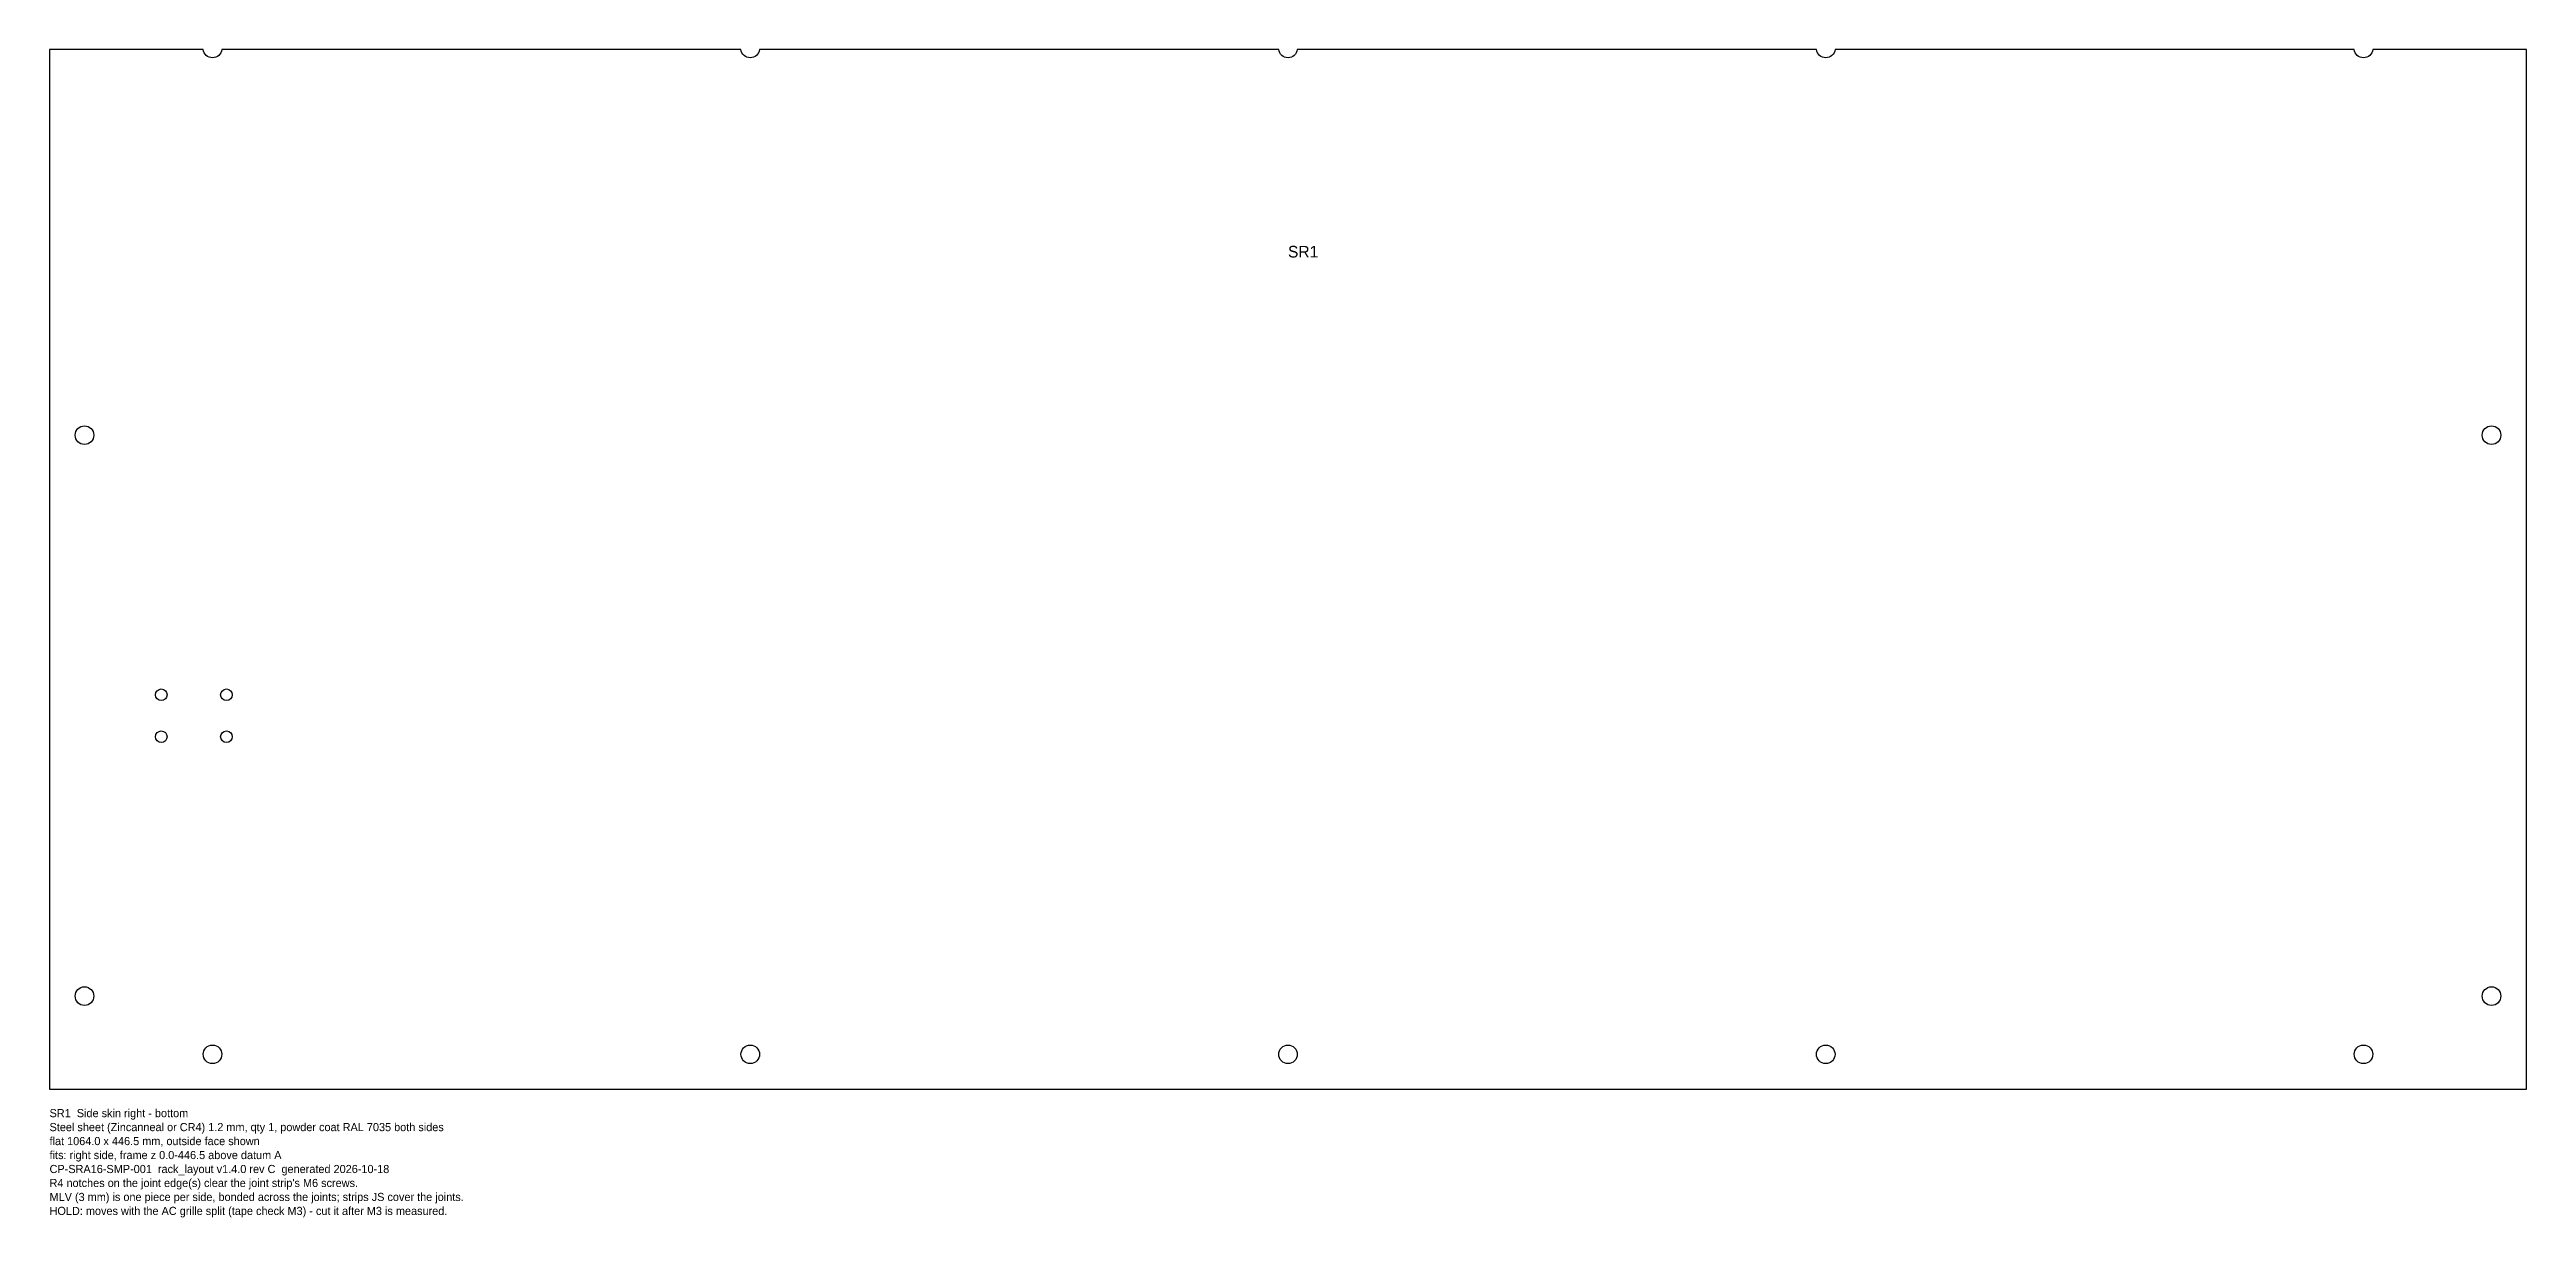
# Model space of a CAD drawing. Header units: millimetres. Extents: x 0 to 1064, y -55 to 446.
import ezdxf

# ---------------------------------------------------------------- set-up
doc = ezdxf.new("R2010")
doc.units = ezdxf.units.MM
for name, color, linetype in [('CUT', 7, 'CONTINUOUS'), ('ETCH', 3, 'CONTINUOUS'), ('NOTES', 8, 'CONTINUOUS')]:
    doc.layers.add(name, color=color, linetype=linetype)

msp = doc.modelspace()

# ---------------------------------------------------------------- linework, layer by layer
at = {"layer": 'CUT'}
msp.add_lwpolyline([(0, 0), (1064, 0), (1064, 446.5), (998, 446.5, -0.881917), (990, 446.5), (767, 446.5, -0.881917), (759, 446.5), (536, 446.5, -0.881917), (528, 446.5), (305, 446.5, -0.881917), (297, 446.5), (74, 446.5, -0.881917), (66, 446.5), (0, 446.5)], format="xyb", close=True, dxfattribs=at)
for centre, radius in [((15, 280.9), 4), ((1049, 280.9), 4), ((48, 169.4), 2.5), ((76, 169.4), 2.5), ((48, 151.4), 2.5), ((76, 151.4), 2.5), ((15, 40), 4), ((1049, 40), 4), ((70, 15), 4), ((301, 15), 4), ((532, 15), 4), ((763, 15), 4), ((994, 15), 4)]:
    msp.add_circle(centre, radius, dxfattribs=at)

# ---------------------------------------------------------------- texts
at = {"layer": 'ETCH'}
msp.add_text('SR1', height=5, dxfattribs=at).set_placement((532, 357.2))
at = {"layer": 'NOTES'}
for s, p in [('SR1  Side skin right - bottom', (0, -12)), ('flat 1064.0 x 446.5 mm, outside face shown', (0, -24)), ('Steel sheet (Zincanneal or CR4) 1.2 mm, qty 1, powder coat RAL 7035 both sides', (0, -18)), ('fits: right side, frame z 0.0-446.5 above datum A', (0, -30)), ('CP-SRA16-SMP-001  rack_layout v1.4.0 rev C  generated 2026-10-18', (0, -36)), ("R4 notches on the joint edge(s) clear the joint strip's M6 screws.", (0, -42)), ('MLV (3 mm) is one piece per side, bonded across the joints; strips JS cover the joints.', (0, -48)), ('HOLD: moves with the AC grille split (tape check M3) - cut it after M3 is measured.', (0, -54))]:
    msp.add_text(s, height=3.5, dxfattribs=at).set_placement(p)

doc.saveas('drawing.dxf')
